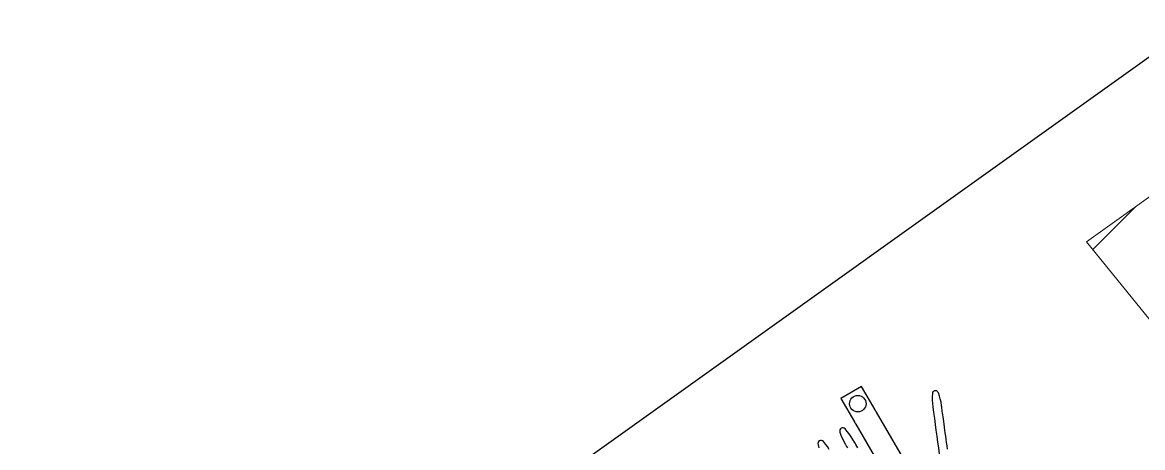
# Model space of a CAD drawing. Header units: metres. Extents: x 3162.2 to 3239.3, y 1435.1 to 1475.8.
# Drawn here: x 3201.4762 to 3201.7935, y 1443.03 to 1443.1503 of the extents above; entities that cross this region are included whole.
import ezdxf

# ---------------------------------------------------------------- set-up
doc = ezdxf.new("R2010")
doc.units = ezdxf.units.M
doc.layers.add('Cotas', color=1, linetype='Continuous', lineweight=5)
doc.layers.add('DIAGRAMA', color=7, linetype='Continuous')
doc.layers.add('PDF5_Geometry', color=7, linetype='Continuous')

msp = doc.modelspace()

# ---------------------------------------------------------------- hatches: boundary and pattern name
at = {"layer": 'Cotas'}
h = msp.add_hatch(dxfattribs=at)
h.set_pattern_fill('ANSI31', color=256, scale=0.01)
h.paths.add_polyline_path([(3202.27386, 1443.14544), (3202.14994, 1443.35414), (3201.77762, 1443.08826), (3201.87354, 1442.96969), (3201.69029, 1442.82143), (3201.57839, 1442.97813), (3201.49561, 1442.91902), (3202.05864, 1441.86562), (3202.75878, 1442.241)])

# ---------------------------------------------------------------- linework, layer by layer
for p, q in [((3201.77762, 1443.08826), (3202.14994, 1443.35414)), ((3201.87354, 1442.96969), (3201.77762, 1443.08826))]:
    msp.add_line(p, q, dxfattribs=at)
at = {"layer": 'DIAGRAMA'}
msp.add_line((3200.66253, 1442.33168), (3202.16194, 1443.40243), dxfattribs=at)
at = {"layer": 'PDF5_Geometry', "lineweight": 25}
msp.add_lwpolyline([(3201.71228, 1443.03657), (3201.72894, 1443.00786), (3201.73483, 1443.01127), (3201.71817, 1443.03998), (3201.7181, 1443.0401), (3201.71806, 1443.04016), (3201.71803, 1443.04022), (3201.71799, 1443.04028), (3201.71792, 1443.0404), (3201.71789, 1443.04046), (3201.71782, 1443.04058), (3201.71778, 1443.04064), (3201.71395, 1443.04725), (3201.70806, 1443.04383), (3201.7119, 1443.03723), (3201.71193, 1443.03717), (3201.712, 1443.03705), (3201.71204, 1443.03699), (3201.71211, 1443.03687), (3201.71214, 1443.03681), (3201.71218, 1443.03675), (3201.71221, 1443.03669)], close=True, dxfattribs=at)
for points in [[(3201.7383, 1443.0295), (3201.73815, 1443.03046), (3201.73799, 1443.03141), (3201.73787, 1443.03231), (3201.73776, 1443.0332), (3201.73764, 1443.0341), (3201.73756, 1443.03493), (3201.73741, 1443.03573), (3201.73733, 1443.03657), (3201.73722, 1443.03731), (3201.73715, 1443.03799), (3201.73701, 1443.03863), (3201.73692, 1443.03922), (3201.73685, 1443.03974), (3201.73679, 1443.04027), (3201.73673, 1443.04064), (3201.73668, 1443.04101), (3201.73666, 1443.04132), (3201.73662, 1443.04153), (3201.73657, 1443.04175), (3201.7366, 1443.04184), (3201.73656, 1443.0419), (3201.73644, 1443.0428), (3201.73623, 1443.04372), (3201.73599, 1443.04454), (3201.73572, 1443.04543), (3201.73558, 1443.04567), (3201.73548, 1443.04585), (3201.73522, 1443.04602), (3201.73497, 1443.04604), (3201.73472, 1443.04605), (3201.7345, 1443.04601), (3201.73426, 1443.04587), (3201.73412, 1443.0457), (3201.73401, 1443.04548), (3201.73399, 1443.04523), (3201.73395, 1443.04432), (3201.73395, 1443.04336), (3201.73401, 1443.04243), (3201.73413, 1443.04153, 0.005807), (3201.73592, 1443.0282)], [(3201.71285, 1443.02991), (3201.71257, 1443.03039), (3201.71233, 1443.03081), (3201.71208, 1443.03123), (3201.71191, 1443.03153), (3201.71177, 1443.03177), (3201.71163, 1443.03201), (3201.7115, 1443.0321), (3201.71147, 1443.03216), (3201.71143, 1443.03222), (3201.71098, 1443.033), (3201.71043, 1443.03381), (3201.70986, 1443.03452), (3201.70928, 1443.03523, 0.839369), (3201.70778, 1443.03436), (3201.70806, 1443.03347), (3201.70848, 1443.0326), (3201.70888, 1443.03178), (3201.70927, 1443.03097), (3201.7093, 1443.03091), (3201.70934, 1443.03084), (3201.70944, 1443.03066), (3201.70955, 1443.03048), (3201.70969, 1443.03024), (3201.7099, 1443.02988)], [(3201.70479, 1443.02941), (3201.70424, 1443.03022), (3201.70367, 1443.03093), (3201.7031, 1443.03164, 0.83937), (3201.7016, 1443.03077), (3201.70187, 1443.02988)]]:
    msp.add_lwpolyline(points, format="xyb", dxfattribs=at)
msp.add_circle((3201.71286, 1443.04239), 0.00234, dxfattribs=at)

doc.saveas('drawing.dxf')
